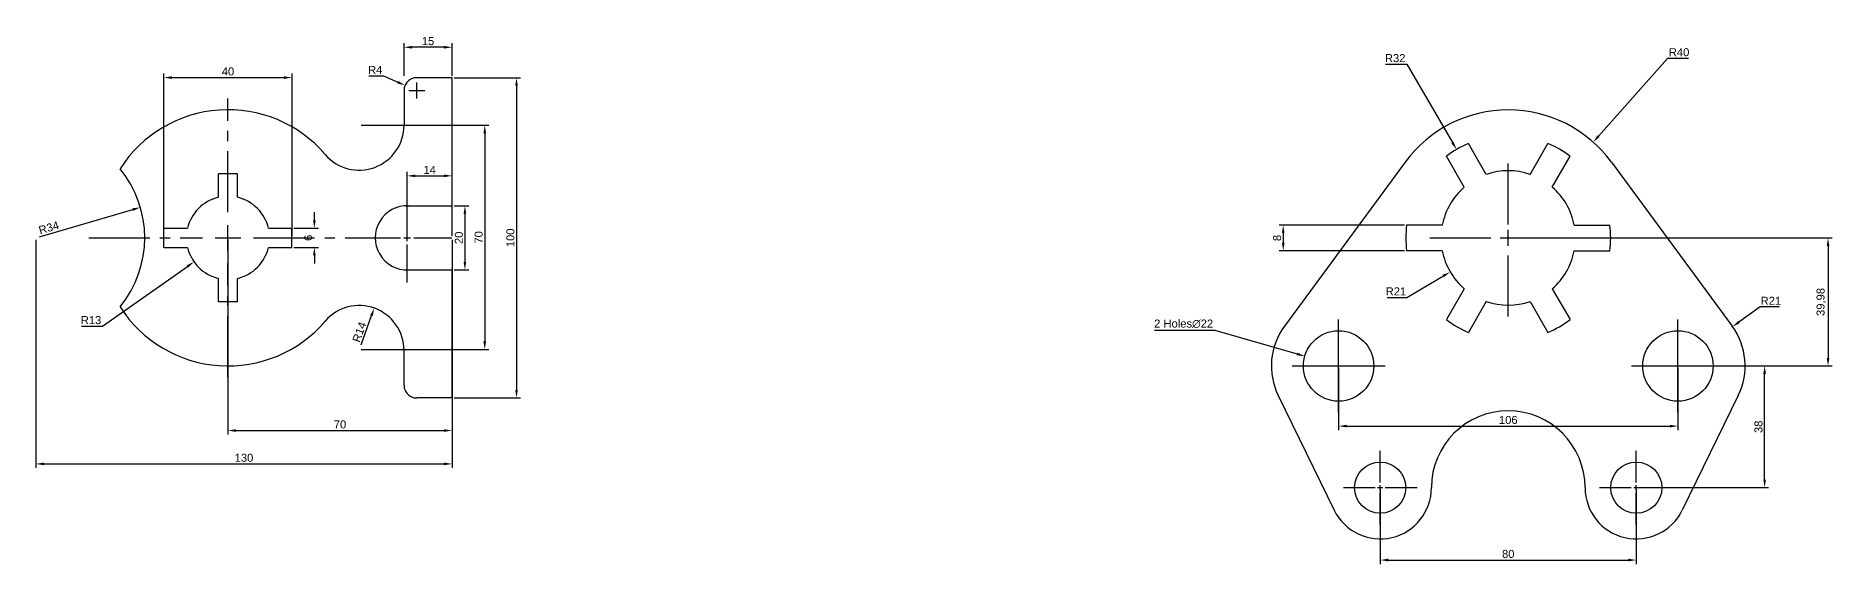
# Model space of a CAD drawing. Header units: inches. Extents: x 3868 to 10301, y 1982 to 2304.
# Drawn here: x 9740 to 10301, y 2098 to 2263 of the extents above; entities that cross this region are included whole.
import ezdxf

# ---------------------------------------------------------------- set-up
doc = ezdxf.new("R2010")
doc.units = ezdxf.units.IN
doc.linetypes.add('CENTER2', pattern=[28.575, 19.05, -3.175, 3.175, -3.175])
doc.styles.get("Standard").update_dxf_attribs({"font": 'arial.ttf'})
doc.dimstyles.new('ISO-25', dxfattribs={"dimtxt": 2.5, "dimasz": 2.5, "dimexe": 1.25, "dimexo": 0.625, "dimtad": 1, "dimtoh": 1, "dimtxsty": 'Standard', "dimcen": 2.5, "dimadec": 0, "dimazin": 0, "dimtfac": 1, "dimtofl": 0, "dimtmove": 0, "dimatfit": 3, "dimfxl": 1, "dimarcsym": 0})

# ---------------------------------------------------------------- blocks, each defined once
blk = doc.blocks.new('*U143')
at = {"color": 0, "linetype": 'CENTER2', "transparency": 16777216}
for p, q in [((0, 2.08), (0, 13.92)), ((-13.92, 0), (-2.08, 0)), ((2.08, 0), (13.92, 0)), ((0, -13.92), (0, -2.08))]:
    blk.add_line(p, q, dxfattribs=at)
at = {"color": 0, "linetype": 'Continuous', "transparency": 16777216}
for p, q in [((-1.04, 0), (1.04, 0)), ((0, -1.04), (0, 1.04))]:
    blk.add_line(p, q, dxfattribs=at)
blk = doc.blocks.new('*U145')
at = {"color": 0, "linetype": 'CENTER2', "transparency": 16777216}
for p, q in [((0, 8), (0, 43.5)), ((-43.5, 0), (-8, 0)), ((8, 0), (43.5, 0)), ((0, -43.5), (0, -8))]:
    blk.add_line(p, q, dxfattribs=at)
at = {"color": 0, "linetype": 'Continuous', "transparency": 16777216}
for p, q in [((-4, 0), (4, 0)), ((0, -4), (0, 4))]:
    blk.add_line(p, q, dxfattribs=at)
blk = doc.blocks.new('*D146')
at = {"color": 0, "lineweight": -2, "transparency": 16777216}
for p, q in [((9841.64, 2235.13), (9881.49, 2235.13)), ((9880.24, 2232.63), (9880.24, 2167.63)), ((9841.64, 2165.13), (9881.49, 2165.13))]:
    blk.add_line(p, q, dxfattribs=at)
at = {"color": 0, "transparency": 16777216}
for points in [[(9879.82, 2232.63), (9880.66, 2232.63), (9880.24, 2235.13)], [(9879.82, 2167.63), (9880.66, 2167.63), (9880.24, 2165.13)]]:
    blk.add_solid(points, dxfattribs=at)
at = {"layer": 'Defpoints', "color": 0, "transparency": 16777216}
for p in [(9841.02, 2235.13), (9841.02, 2165.13), (9880.24, 2165.13)]:
    blk.add_point(p, dxfattribs=at)
at = {"color": 0, "transparency": 16777216, "insert": (9878.34, 2200.13), "char_height": 2.5, "attachment_point": 5, "rotation": 90}
blk.add_mtext('70', dxfattribs=at)
blk = doc.blocks.new('*D147')
at = {"color": 0, "lineweight": -2, "transparency": 16777216}
for p, q in [((9780.02, 2200.61), (9780.02, 2251.28)), ((9820.02, 2200.61), (9820.02, 2251.28)), ((9782.52, 2250.03), (9817.52, 2250.03))]:
    blk.add_line(p, q, dxfattribs=at)
at = {"color": 0, "transparency": 16777216}
for points in [[(9782.52, 2250.44), (9782.52, 2249.61), (9780.02, 2250.03)], [(9817.52, 2250.44), (9817.52, 2249.61), (9820.02, 2250.03)]]:
    blk.add_solid(points, dxfattribs=at)
at = {"layer": 'Defpoints', "color": 0, "transparency": 16777216}
for p in [(9820.02, 2250.03), (9780.02, 2199.99), (9820.02, 2199.99)]:
    blk.add_point(p, dxfattribs=at)
at = {"color": 0, "transparency": 16777216, "insert": (9800.02, 2251.93), "char_height": 2.5, "attachment_point": 5}
blk.add_mtext('40', dxfattribs=at)
blk = doc.blocks.new('*D148')
at = {"color": 0, "lineweight": -2, "transparency": 16777216}
blk.add_line((9741.12, 2200.31), (9770.25, 2208.81), dxfattribs=at)
at = {"color": 0, "transparency": 16777216}
blk.add_solid([(9770.14, 2209.21), (9770.37, 2208.41), (9772.65, 2209.51)], dxfattribs=at)
at = {"layer": 'Defpoints', "color": 0, "transparency": 16777216}
for p in [(9772.65, 2209.51), (9740.02, 2199.99)]:
    blk.add_point(p, dxfattribs=at)
at = {"color": 0, "transparency": 16777216, "insert": (9744.05, 2203.15), "char_height": 2.5, "attachment_point": 5, "rotation": 16.2719}
blk.add_mtext('R34', dxfattribs=at)
blk = doc.blocks.new('*D149')
at = {"color": 0, "lineweight": -2, "transparency": 16777216}
for p, q in [((9797.52, 2199.99), (9802.52, 2199.99)), ((9800.02, 2197.49), (9800.02, 2202.49)), ((9760.86, 2172.38), (9787.35, 2191.06)), ((9754.26, 2172.38), (9760.86, 2172.38))]:
    blk.add_line(p, q, dxfattribs=at)
at = {"color": 0, "transparency": 16777216}
blk.add_solid([(9787.11, 2191.4), (9787.59, 2190.72), (9789.39, 2192.5)], dxfattribs=at)
at = {"layer": 'Defpoints', "color": 0, "transparency": 16777216}
for p in [(9800.02, 2199.99), (9789.39, 2192.5)]:
    blk.add_point(p, dxfattribs=at)
at = {"color": 0, "transparency": 16777216, "insert": (9757.24, 2174.28), "char_height": 2.5, "attachment_point": 5}
blk.add_mtext('R13', dxfattribs=at)
blk = doc.blocks.new('*D150')
at = {"color": 0, "lineweight": -2, "transparency": 16777216}
blk.add_line((9841.61, 2166.53), (9844.85, 2175.69), dxfattribs=at)
at = {"color": 0, "transparency": 16777216}
blk.add_solid([(9844.46, 2175.83), (9845.25, 2175.55), (9845.69, 2178.04)], dxfattribs=at)
at = {"layer": 'Defpoints', "color": 0, "transparency": 16777216}
for p in [(9845.69, 2178.04), (9841.02, 2164.85)]:
    blk.add_point(p, dxfattribs=at)
at = {"color": 0, "transparency": 16777216, "insert": (9841.04, 2170.56), "char_height": 2.5, "attachment_point": 5, "rotation": 70.5071}
blk.add_mtext('R14', dxfattribs=at)
blk = doc.blocks.new('*D151')
at = {"color": 0, "lineweight": -2, "transparency": 16777216}
for p, q in [((9827, 2205.49), (9827, 2207.99)), ((9820.64, 2202.99), (9828.25, 2202.99)), ((9820.64, 2196.99), (9828.25, 2196.99)), ((9827, 2194.49), (9827, 2191.99))]:
    blk.add_line(p, q, dxfattribs=at)
at = {"color": 0, "transparency": 16777216}
for points in [[(9826.58, 2205.49), (9827.42, 2205.49), (9827, 2202.99)], [(9826.58, 2194.49), (9827.42, 2194.49), (9827, 2196.99)]]:
    blk.add_solid(points, dxfattribs=at)
at = {"layer": 'Defpoints', "color": 0, "transparency": 16777216}
for p in [(9820.02, 2202.99), (9820.02, 2196.99), (9827, 2196.99)]:
    blk.add_point(p, dxfattribs=at)
at = {"color": 0, "transparency": 16777216, "insert": (9825.1, 2199.99), "char_height": 2.5, "attachment_point": 5, "rotation": 90}
blk.add_mtext('6', dxfattribs=at)
blk = doc.blocks.new('*D152')
at = {"color": 0, "lineweight": -2, "transparency": 16777216}
for p, q in [((9844.01, 2250.53), (9848.65, 2250.53)), ((9848.65, 2250.53), (9853.06, 2248.6)), ((9856.52, 2245.99), (9861.52, 2245.99)), ((9859.02, 2243.49), (9859.02, 2248.49))]:
    blk.add_line(p, q, dxfattribs=at)
at = {"color": 0, "transparency": 16777216}
blk.add_solid([(9853.23, 2248.98), (9852.9, 2248.22), (9855.35, 2247.59)], dxfattribs=at)
at = {"layer": 'Defpoints', "color": 0, "transparency": 16777216}
for p in [(9855.35, 2247.59), (9859.02, 2245.99)]:
    blk.add_point(p, dxfattribs=at)
at = {"color": 0, "transparency": 16777216, "insert": (9846.02, 2252.41), "char_height": 2.5, "attachment_point": 5}
blk.add_mtext('R4', dxfattribs=at)
blk = doc.blocks.new('*D153')
at = {"color": 0, "lineweight": -2, "transparency": 16777216}
for p, q in [((9870.64, 2249.99), (9891.41, 2249.99)), ((9890.16, 2247.49), (9890.16, 2152.49)), ((9870.64, 2149.99), (9891.41, 2149.99))]:
    blk.add_line(p, q, dxfattribs=at)
at = {"color": 0, "transparency": 16777216}
for points in [[(9889.75, 2247.49), (9890.58, 2247.49), (9890.16, 2249.99)], [(9889.75, 2152.49), (9890.58, 2152.49), (9890.16, 2149.99)]]:
    blk.add_solid(points, dxfattribs=at)
at = {"layer": 'Defpoints', "color": 0, "transparency": 16777216}
for p in [(9870.02, 2249.99), (9870.02, 2149.99), (9890.16, 2149.99)]:
    blk.add_point(p, dxfattribs=at)
at = {"color": 0, "transparency": 16777216, "insert": (9888.26, 2199.99), "char_height": 2.5, "attachment_point": 5, "rotation": 90}
blk.add_mtext('100', dxfattribs=at)
blk = doc.blocks.new('*D154')
at = {"color": 0, "lineweight": -2, "transparency": 16777216}
for p, q in [((9800.02, 2199.36), (9800.02, 2138.56)), ((9870.02, 2199.36), (9870.02, 2138.56)), ((9802.52, 2139.81), (9867.52, 2139.81))]:
    blk.add_line(p, q, dxfattribs=at)
at = {"color": 0, "transparency": 16777216}
for points in [[(9802.52, 2140.23), (9802.52, 2139.39), (9800.02, 2139.81)], [(9867.52, 2140.23), (9867.52, 2139.39), (9870.02, 2139.81)]]:
    blk.add_solid(points, dxfattribs=at)
at = {"layer": 'Defpoints', "color": 0, "transparency": 16777216}
for p in [(9800.02, 2199.99), (9870.02, 2199.99), (9870.02, 2139.81)]:
    blk.add_point(p, dxfattribs=at)
at = {"color": 0, "transparency": 16777216, "insert": (9835.02, 2141.71), "char_height": 2.5, "attachment_point": 5}
blk.add_mtext('70', dxfattribs=at)
blk = doc.blocks.new('*D155')
at = {"color": 0, "lineweight": -2, "transparency": 16777216}
for p, q in [((9740.02, 2199.36), (9740.02, 2128.14)), ((9870.02, 2199.36), (9870.02, 2128.14)), ((9742.52, 2129.39), (9867.52, 2129.39))]:
    blk.add_line(p, q, dxfattribs=at)
at = {"color": 0, "transparency": 16777216}
for points in [[(9742.52, 2129.81), (9742.52, 2128.98), (9740.02, 2129.39)], [(9867.52, 2129.81), (9867.52, 2128.98), (9870.02, 2129.39)]]:
    blk.add_solid(points, dxfattribs=at)
at = {"layer": 'Defpoints', "color": 0, "transparency": 16777216}
for p in [(9740.02, 2199.99), (9870.02, 2199.99), (9870.02, 2129.39)]:
    blk.add_point(p, dxfattribs=at)
at = {"color": 0, "transparency": 16777216, "insert": (9805.02, 2131.3), "char_height": 2.5, "attachment_point": 5}
blk.add_mtext('130', dxfattribs=at)
blk = doc.blocks.new('*D156')
at = {"color": 0, "lineweight": -2, "transparency": 16777216}
for p, q in [((9855.02, 2250.61), (9855.02, 2260.74)), ((9867.52, 2259.49), (9857.52, 2259.49)), ((9870.02, 2250.61), (9870.02, 2260.74))]:
    blk.add_line(p, q, dxfattribs=at)
at = {"color": 0, "transparency": 16777216}
for points in [[(9857.52, 2259.91), (9857.52, 2259.07), (9855.02, 2259.49)], [(9867.52, 2259.91), (9867.52, 2259.07), (9870.02, 2259.49)]]:
    blk.add_solid(points, dxfattribs=at)
at = {"layer": 'Defpoints', "color": 0, "transparency": 16777216}
for p in [(9855.02, 2259.49), (9855.02, 2249.99), (9870.02, 2249.99)]:
    blk.add_point(p, dxfattribs=at)
at = {"color": 0, "transparency": 16777216, "insert": (9862.52, 2261.39), "char_height": 2.5, "attachment_point": 5}
blk.add_mtext('15', dxfattribs=at)
blk = doc.blocks.new('*D157')
at = {"color": 0, "lineweight": -2, "transparency": 16777216}
for p, q in [((9870.64, 2209.99), (9875.29, 2209.99)), ((9874.04, 2207.49), (9874.04, 2192.49)), ((9870.64, 2189.99), (9875.29, 2189.99))]:
    blk.add_line(p, q, dxfattribs=at)
at = {"color": 0, "transparency": 16777216}
for points in [[(9873.62, 2207.49), (9874.46, 2207.49), (9874.04, 2209.99)], [(9873.62, 2192.49), (9874.46, 2192.49), (9874.04, 2189.99)]]:
    blk.add_solid(points, dxfattribs=at)
at = {"layer": 'Defpoints', "color": 0, "transparency": 16777216}
for p in [(9870.02, 2209.99), (9870.02, 2189.99), (9874.04, 2189.99)]:
    blk.add_point(p, dxfattribs=at)
at = {"color": 0, "transparency": 16777216, "insert": (9872.14, 2199.99), "char_height": 2.5, "attachment_point": 5, "rotation": 90}
blk.add_mtext('20', dxfattribs=at)
blk = doc.blocks.new('*D158')
at = {"color": 0, "lineweight": -2, "transparency": 16777216}
for p, q in [((9856.02, 2200.61), (9856.02, 2220.59)), ((9858.52, 2219.34), (9867.52, 2219.34)), ((9870.02, 2200.61), (9870.02, 2220.59))]:
    blk.add_line(p, q, dxfattribs=at)
at = {"color": 0, "transparency": 16777216}
for points in [[(9858.52, 2219.76), (9858.52, 2218.93), (9856.02, 2219.34)], [(9867.52, 2219.76), (9867.52, 2218.93), (9870.02, 2219.34)]]:
    blk.add_solid(points, dxfattribs=at)
at = {"layer": 'Defpoints', "color": 0, "transparency": 16777216}
for p in [(9870.02, 2219.34), (9856.02, 2199.99), (9870.02, 2199.99)]:
    blk.add_point(p, dxfattribs=at)
at = {"color": 0, "transparency": 16777216, "insert": (9863.02, 2221.22), "char_height": 2.5, "attachment_point": 5}
blk.add_mtext('14', dxfattribs=at)
blk = doc.blocks.new('*U159')
at = {"color": 7}
for p, q in [((-5.69, 4), (5.44, 4)), ((-5.69, -4), (5.44, -4))]:
    blk.add_line(p, q, dxfattribs=at)
blk.add_arc((-26.31, 0), 32, 352.8192, 7.1808, dxfattribs=at)
blk = doc.blocks.new('*U160')
at = {"color": 0, "linetype": 'ByBlock', "lineweight": -2, "transparency": 16777216}
for p, rotation in [((10186.83, 2222.74), 120), ((10213.14, 2222.74), 59.99999999999999), ((10173.68, 2199.95), 180), ((10186.83, 2177.17), 239.9999999999999), ((10213.14, 2177.17), 299.9999999999999)]:
    blk.add_blockref('*U159', p, dxfattribs=dict(at, rotation=rotation))
blk.add_blockref('*U159', (10226.3, 2199.95), dxfattribs=at)
blk = doc.blocks.new('*D161')
at = {"color": 0, "lineweight": -2, "transparency": 16777216}
for p, q in [((10167.61, 2203.95), (10128.43, 2203.95)), ((10129.68, 2201.45), (10129.68, 2198.45)), ((10167.61, 2195.95), (10128.43, 2195.95))]:
    blk.add_line(p, q, dxfattribs=at)
at = {"color": 0, "transparency": 16777216}
for points in [[(10129.27, 2201.45), (10130.1, 2201.45), (10129.68, 2203.95)], [(10129.27, 2198.45), (10130.1, 2198.45), (10129.68, 2195.95)]]:
    blk.add_solid(points, dxfattribs=at)
at = {"layer": 'Defpoints', "color": 0, "transparency": 16777216}
for p in [(10168.24, 2203.95), (10129.68, 2195.95), (10168.24, 2195.95)]:
    blk.add_point(p, dxfattribs=at)
at = {"color": 0, "transparency": 16777216, "insert": (10127.78, 2199.95), "char_height": 2.5, "attachment_point": 5, "rotation": 90}
blk.add_mtext('8', dxfattribs=at)
blk = doc.blocks.new('*D162')
at = {"color": 0, "lineweight": -2, "transparency": 16777216}
for p, q in [((10249.75, 2256.03), (10228.2, 2231.74)), ((10256.34, 2256.03), (10249.75, 2256.03)), ((10197.49, 2199.95), (10202.49, 2199.95)), ((10199.99, 2197.45), (10199.99, 2202.45))]:
    blk.add_line(p, q, dxfattribs=at)
at = {"color": 0, "transparency": 16777216}
blk.add_solid([(10227.88, 2232.02), (10228.51, 2231.46), (10226.54, 2229.87)], dxfattribs=at)
at = {"layer": 'Defpoints', "color": 0, "transparency": 16777216}
for p in [(10226.54, 2229.87), (10199.99, 2199.95)]:
    blk.add_point(p, dxfattribs=at)
at = {"color": 0, "transparency": 16777216, "insert": (10253.36, 2257.93), "char_height": 2.5, "attachment_point": 5}
blk.add_mtext('R40', dxfattribs=at)
blk = doc.blocks.new('*D163')
at = {"color": 0, "lineweight": -2, "transparency": 16777216}
for p, q in [((10197.49, 2199.95), (10202.49, 2199.95)), ((10199.99, 2197.45), (10199.99, 2202.45)), ((10168.27, 2181.39), (10179.71, 2188.08)), ((10162.15, 2181.39), (10168.27, 2181.39))]:
    blk.add_line(p, q, dxfattribs=at)
at = {"color": 0, "transparency": 16777216}
blk.add_solid([(10179.5, 2188.44), (10179.92, 2187.72), (10181.86, 2189.34)], dxfattribs=at)
at = {"layer": 'Defpoints', "color": 0, "transparency": 16777216}
for p in [(10199.99, 2199.95), (10181.86, 2189.34)]:
    blk.add_point(p, dxfattribs=at)
at = {"color": 0, "transparency": 16777216, "insert": (10164.9, 2183.27), "char_height": 2.5, "attachment_point": 5}
blk.add_mtext('R21', dxfattribs=at)
blk = doc.blocks.new('*D164')
at = {"color": 0, "lineweight": -2, "transparency": 16777216}
for p, q in [((10161.69, 2254.19), (10168.27, 2254.19)), ((10168.27, 2254.19), (10182.57, 2229.73)), ((10197.49, 2199.95), (10202.49, 2199.95)), ((10199.99, 2197.45), (10199.99, 2202.45))]:
    blk.add_line(p, q, dxfattribs=at)
at = {"color": 0, "transparency": 16777216}
blk.add_solid([(10182.93, 2229.94), (10182.21, 2229.52), (10183.83, 2227.57)], dxfattribs=at)
at = {"layer": 'Defpoints', "color": 0, "transparency": 16777216}
for p in [(10183.83, 2227.57), (10199.99, 2199.95)]:
    blk.add_point(p, dxfattribs=at)
at = {"color": 0, "transparency": 16777216, "insert": (10164.67, 2256.09), "char_height": 2.5, "attachment_point": 5}
blk.add_mtext('R32', dxfattribs=at)
blk = doc.blocks.new('*U165')
at = {"color": 0, "linetype": 'CENTER2', "transparency": 16777216}
for p, q in [((0, 4.2), (0, 24.5)), ((-24.5, 0), (-4.2, 0)), ((4.2, 0), (24.5, 0)), ((0, -24.5), (0, -4.2))]:
    blk.add_line(p, q, dxfattribs=at)
at = {"color": 0, "linetype": 'Continuous', "transparency": 16777216}
for p, q in [((-2.1, 0), (2.1, 0)), ((0, -2.1), (0, 2.1))]:
    blk.add_line(p, q, dxfattribs=at)
blk = doc.blocks.new('*U166')
at = {"color": 0, "linetype": 'CENTER2', "transparency": 16777216}
for p, q in [((0, 2.2), (0, 14.5)), ((-14.5, 0), (-2.2, 0)), ((2.2, 0), (14.5, 0)), ((0, -14.5), (0, -2.2))]:
    blk.add_line(p, q, dxfattribs=at)
at = {"color": 0, "linetype": 'Continuous', "transparency": 16777216}
for p, q in [((-1.1, 0), (1.1, 0)), ((0, -1.1), (0, 1.1))]:
    blk.add_line(p, q, dxfattribs=at)
blk = doc.blocks.new('*U167')
at = {"color": 0, "linetype": 'CENTER2', "transparency": 16777216}
for p, q in [((0, 2.2), (0, 14.5)), ((-14.5, 0), (-2.2, 0)), ((2.2, 0), (14.5, 0)), ((0, -14.5), (0, -2.2))]:
    blk.add_line(p, q, dxfattribs=at)
at = {"color": 0, "linetype": 'Continuous', "transparency": 16777216}
for p, q in [((-1.1, 0), (1.1, 0)), ((0, -1.1), (0, 1.1))]:
    blk.add_line(p, q, dxfattribs=at)
blk = doc.blocks.new('*U168')
at = {"color": 0, "linetype": 'CENTER2', "transparency": 16777216}
for p, q in [((0, 1.6), (0, 11.5)), ((-11.5, 0), (-1.6, 0)), ((1.6, 0), (11.5, 0)), ((0, -11.5), (0, -1.6))]:
    blk.add_line(p, q, dxfattribs=at)
at = {"color": 0, "linetype": 'Continuous', "transparency": 16777216}
for p, q in [((-0.8, 0), (0.8, 0)), ((0, -0.8), (0, 0.8))]:
    blk.add_line(p, q, dxfattribs=at)
blk = doc.blocks.new('*U169')
at = {"color": 0, "linetype": 'CENTER2', "transparency": 16777216}
for p, q in [((0, 1.6), (0, 11.5)), ((-11.5, 0), (-1.6, 0)), ((1.6, 0), (11.5, 0)), ((0, -11.5), (0, -1.6))]:
    blk.add_line(p, q, dxfattribs=at)
at = {"color": 0, "linetype": 'Continuous', "transparency": 16777216}
for p, q in [((-0.8, 0), (0.8, 0)), ((0, -0.8), (0, 0.8))]:
    blk.add_line(p, q, dxfattribs=at)
blk = doc.blocks.new('*D170')
at = {"color": 0, "lineweight": -2, "transparency": 16777216}
for p, q in [((10253.61, 2159.98), (10281.34, 2159.98)), ((10280.09, 2124.48), (10280.09, 2157.48)), ((10240.61, 2121.98), (10281.34, 2121.98))]:
    blk.add_line(p, q, dxfattribs=at)
at = {"color": 0, "transparency": 16777216}
for points in [[(10279.67, 2157.48), (10280.5, 2157.48), (10280.09, 2159.98)], [(10279.67, 2124.48), (10280.5, 2124.48), (10280.09, 2121.98)]]:
    blk.add_solid(points, dxfattribs=at)
at = {"layer": 'Defpoints', "color": 0, "transparency": 16777216}
for p in [(10252.99, 2159.98), (10280.09, 2159.98), (10239.99, 2121.98)]:
    blk.add_point(p, dxfattribs=at)
at = {"color": 0, "transparency": 16777216, "insert": (10278.18, 2140.98), "char_height": 2.5, "attachment_point": 5, "rotation": 90}
blk.add_mtext('38', dxfattribs=at)
blk = doc.blocks.new('*D171')
at = {"color": 0, "lineweight": -2, "transparency": 16777216}
for p, q in [((10200.61, 2199.95), (10301.15, 2199.95)), ((10299.9, 2197.45), (10299.9, 2162.48)), ((10253.61, 2159.98), (10301.15, 2159.98))]:
    blk.add_line(p, q, dxfattribs=at)
at = {"color": 0, "transparency": 16777216}
for points in [[(10299.49, 2197.45), (10300.32, 2197.45), (10299.9, 2199.95)], [(10299.49, 2162.48), (10300.32, 2162.48), (10299.9, 2159.98)]]:
    blk.add_solid(points, dxfattribs=at)
at = {"layer": 'Defpoints', "color": 0, "transparency": 16777216}
for p in [(10199.99, 2199.95), (10252.99, 2159.98), (10299.9, 2159.98)]:
    blk.add_point(p, dxfattribs=at)
at = {"color": 0, "transparency": 16777216, "insert": (10297.78, 2179.96), "char_height": 2.5, "attachment_point": 5, "rotation": 90}
blk.add_mtext('39,98', dxfattribs=at)
blk = doc.blocks.new('*D172')
at = {"color": 0, "lineweight": -2, "transparency": 16777216}
for p, q in [((10146.99, 2159.35), (10146.99, 2139.95)), ((10252.99, 2159.35), (10252.99, 2139.95)), ((10149.49, 2141.2), (10250.49, 2141.2))]:
    blk.add_line(p, q, dxfattribs=at)
at = {"color": 0, "transparency": 16777216}
for points in [[(10149.49, 2141.62), (10149.49, 2140.78), (10146.99, 2141.2)], [(10250.49, 2141.62), (10250.49, 2140.78), (10252.99, 2141.2)]]:
    blk.add_solid(points, dxfattribs=at)
at = {"layer": 'Defpoints', "color": 0, "transparency": 16777216}
for p in [(10146.99, 2159.98), (10252.99, 2159.98), (10252.99, 2141.2)]:
    blk.add_point(p, dxfattribs=at)
at = {"color": 0, "transparency": 16777216, "insert": (10199.99, 2143.1), "char_height": 2.5, "attachment_point": 5}
blk.add_mtext('106', dxfattribs=at)
blk = doc.blocks.new('*D173')
at = {"color": 0, "lineweight": -2, "transparency": 16777216}
for p, q in [((10159.99, 2121.35), (10159.99, 2098.12)), ((10239.99, 2121.35), (10239.99, 2098.12)), ((10162.49, 2099.37), (10237.49, 2099.37))]:
    blk.add_line(p, q, dxfattribs=at)
at = {"color": 0, "transparency": 16777216}
for points in [[(10162.49, 2099.79), (10162.49, 2098.95), (10159.99, 2099.37)], [(10237.49, 2099.79), (10237.49, 2098.95), (10239.99, 2099.37)]]:
    blk.add_solid(points, dxfattribs=at)
at = {"layer": 'Defpoints', "color": 0, "transparency": 16777216}
for p in [(10159.99, 2121.98), (10239.99, 2121.98), (10239.99, 2099.37)]:
    blk.add_point(p, dxfattribs=at)
at = {"color": 0, "transparency": 16777216, "insert": (10199.99, 2101.27), "char_height": 2.5, "attachment_point": 5}
blk.add_mtext('80', dxfattribs=at)
blk = doc.blocks.new('*D174')
at = {"color": 0, "lineweight": -2, "transparency": 16777216}
for p, q in [((10089.5, 2171.17), (10108.28, 2171.17)), ((10108.28, 2171.17), (10134.02, 2163.73)), ((10146.99, 2157.48), (10146.99, 2162.48)), ((10144.49, 2159.98), (10149.49, 2159.98))]:
    blk.add_line(p, q, dxfattribs=at)
at = {"color": 0, "transparency": 16777216}
blk.add_solid([(10134.13, 2164.13), (10133.9, 2163.33), (10136.42, 2163.03)], dxfattribs=at)
at = {"layer": 'Defpoints', "color": 0, "transparency": 16777216}
for p in [(10136.42, 2163.03), (10157.55, 2156.92)]:
    blk.add_point(p, dxfattribs=at)
at = {"color": 0, "transparency": 16777216, "insert": (10098.58, 2173.14), "char_height": 2.5, "attachment_point": 5}
blk.add_mtext('2 Holes∅22', dxfattribs=at)
blk = doc.blocks.new('*D175')
at = {"color": 0, "lineweight": -2, "transparency": 16777216}
for p, q in [((10278.66, 2178.45), (10272.06, 2173.7)), ((10284.78, 2178.45), (10278.66, 2178.45)), ((10252.99, 2157.48), (10252.99, 2162.48)), ((10250.49, 2159.98), (10255.49, 2159.98))]:
    blk.add_line(p, q, dxfattribs=at)
at = {"color": 0, "transparency": 16777216}
blk.add_solid([(10271.82, 2174.04), (10272.31, 2173.36), (10270.03, 2172.24)], dxfattribs=at)
at = {"layer": 'Defpoints', "color": 0, "transparency": 16777216}
for p in [(10270.03, 2172.24), (10252.99, 2159.98)]:
    blk.add_point(p, dxfattribs=at)
at = {"color": 0, "transparency": 16777216, "insert": (10282.03, 2180.33), "char_height": 2.5, "attachment_point": 5}
blk.add_mtext('R21', dxfattribs=at)

msp = doc.modelspace()

# ---------------------------------------------------------------- linework, layer by layer
at = {"color": 7}
for p, q in [((9855.016, 2245.988), (9855.016, 2235.131)), ((9870.016, 2249.988), (9859.016, 2249.988)), ((9870.016, 2209.988), (9870.016, 2249.988)), ((10167.768, 2223.657), (10130.072, 2172.421)), ((10232.207, 2223.657), (10269.902, 2172.421)), ((9803.016, 2219.988), (9797.016, 2219.988)), ((9797.016, 2212.637), (9797.016, 2219.988)), ((9797.016, 2212.637), (9797.016, 2219.988)), ((9803.016, 2219.988), (9797.016, 2219.988)), ((9797.016, 2212.637), (9797.016, 2219.988)), ((9797.016, 2212.637), (9797.016, 2219.988)), ((9803.016, 2212.637), (9803.016, 2219.988)), ((9803.016, 2212.637), (9803.016, 2219.988)), ((9855.593, 2209.988), (9870.016, 2209.988)), ((9780.016, 2202.988), (9787.367, 2202.988)), ((9780.016, 2202.988), (9787.367, 2202.988)), ((9780.016, 2196.988), (9780.016, 2202.988)), ((9780.016, 2196.988), (9780.016, 2202.988)), ((9780.016, 2202.988), (9787.367, 2202.988)), ((9780.016, 2202.988), (9787.367, 2202.988)), ((9812.665, 2202.988), (9820.016, 2202.988)), ((9812.665, 2202.988), (9820.016, 2202.988)), ((9812.665, 2202.988), (9820.016, 2202.988)), ((9812.665, 2202.988), (9820.016, 2202.988)), ((9820.016, 2196.988), (9820.016, 2202.988)), ((9820.016, 2196.988), (9820.016, 2202.988)), ((9780.016, 2196.988), (9787.367, 2196.988)), ((9780.016, 2196.988), (9787.367, 2196.988)), ((9812.665, 2196.988), (9820.016, 2196.988)), ((9812.665, 2196.988), (9820.016, 2196.988)), ((9855.593, 2189.988), (9870.016, 2189.988)), ((9870.016, 2149.988), (9870.016, 2189.988)), ((9797.016, 2179.988), (9797.016, 2187.339)), ((9797.016, 2179.988), (9797.016, 2187.339)), ((9797.016, 2179.988), (9797.016, 2187.339)), ((9797.016, 2179.988), (9797.016, 2187.339)), ((9803.016, 2179.988), (9803.016, 2187.339)), ((9803.016, 2179.988), (9803.016, 2187.339)), ((9803.016, 2179.988), (9797.016, 2179.988)), ((9803.016, 2179.988), (9797.016, 2179.988)), ((9855.016, 2153.988), (9855.016, 2164.846)), ((9870.016, 2149.988), (9859.016, 2149.988)), ((10128.119, 2150.758), (10145.611, 2114.953)), ((10271.856, 2150.758), (10254.363, 2114.953))]:
    msp.add_line(p, q, dxfattribs=at)
for centre, radius in [((10146.987, 2159.976), 11), ((10252.987, 2159.976), 11), ((10159.987, 2121.976), 8), ((10239.987, 2121.976), 8)]:
    msp.add_circle(centre, radius, dxfattribs=at)
at = {"color": 7, "linetype": 'CENTER2'}
for centre, start, end in [((9859.016, 2245.988), 90, 180), ((9859.016, 2153.988), 180, 270)]:
    msp.add_arc(centre, 4, start, end, dxfattribs=at)
at = {"color": 7}
for centre, radius, start, end in [((9800.016, 2199.988), 40, 40.60106, 147.40506), ((10199.987, 2199.952), 40, 36.34332, 143.65668), ((9841.016, 2235.131), 14, 220.60106, 0), ((9740.016, 2199.988), 34, 320.67189, 39.32811), ((10199.987, 2199.952), 21, 70.98058, 109.01942), ((9800.016, 2199.988), 13, 103.34236, 166.65764), ((9800.016, 2199.988), 13, 13.34236, 76.65764), ((10199.987, 2199.952), 21, 130.98058, 169.01942), ((10199.987, 2199.952), 21, 10.98058, 49.01942), ((9856.016, 2199.988), 10.009, 87.58066, 272.41934), ((9800.016, 2199.988), 13, 193.34236, 256.65764), ((9800.016, 2199.988), 13, 283.34236, 346.65764), ((10199.987, 2199.952), 21, 190.98058, 229.01942), ((10199.987, 2199.952), 21, 310.98058, 349.01942), ((9800.016, 2199.988), 40, 212.59494, 319.39894), ((9841.016, 2164.846), 14, 0, 139.39894), ((10199.987, 2199.952), 21, 250.98058, 289.01942), ((10146.987, 2159.976), 21, 143.65668, 206.0377), ((10252.987, 2159.976), 21, 333.9623, 36.34332), ((10199.987, 2121.976), 24, 0, 180), ((10159.987, 2121.976), 16, 206.0377, 0), ((10239.987, 2121.976), 16, 180, 333.9623)]:
    msp.add_arc(centre, radius, start, end, dxfattribs=at)

# ---------------------------------------------------------------- block references
at = {"color": 7, "linetype": 'CENTER2'}
for name, p in [('*U145', (9800.016, 2199.988)), ('*U143', (9856.016, 2199.988))]:
    msp.add_blockref(name, p, dxfattribs=at)
at = {"color": 7}
msp.add_blockref('*U160', (0, 0), dxfattribs=at)
at = {"color": 85, "linetype": 'CENTER2', "true_color": 0x58ba48}
for name, p in [('*U165', (10199.987, 2199.952)), ('*U167', (10146.987, 2159.976)), ('*U166', (10252.987, 2159.976)), ('*U168', (10159.987, 2121.976)), ('*U169', (10239.987, 2121.976))]:
    msp.add_blockref(name, p, dxfattribs=at)

# ---------------------------------------------------------------- dimensions: what is measured, and where the dimension line sits
at = {"color": 240, "true_color": 0xed1f24}
for base, p1, p2, picture, middle in [((9855.016, 2259.489), (9870.016, 2249.988), (9855.016, 2249.988), '*D156', (9862.516, 2261.39)), ((9820.016, 2250.026), (9780.016, 2199.988), (9820.016, 2199.988), '*D147', (9800.016, 2251.927)), ((9870.016, 2219.345), (9856.016, 2199.988), (9870.016, 2199.988), '*D158', (9863.016, 2221.225)), ((9870.016, 2129.394), (9740.016, 2199.988), (9870.016, 2199.988), '*D155', (9805.016, 2131.296)), ((9870.016, 2139.811), (9800.016, 2199.988), (9870.016, 2199.988), '*D154', (9835.016, 2141.712)), ((10252.987, 2141.199), (10146.987, 2159.976), (10252.987, 2159.976), '*D172', (10199.987, 2143.1)), ((10239.987, 2099.37), (10159.987, 2121.976), (10239.987, 2121.976), '*D173', (10199.987, 2101.271))]:
    dim = msp.add_linear_dim(base=base, p1=p1, p2=p2, dimstyle='ISO-25', dxfattribs=at)
    dim.commit()
    dim.dimension.update_dxf_attribs({"geometry": picture, "text_midpoint": middle})
for center, mpoint, picture, middle in [((10199.987, 2199.952), (10183.832, 2227.575), '*D164', (10164.669, 2254.186)), ((10199.987, 2199.952), (10226.536, 2229.871), '*D162', (10253.358, 2256.032)), ((9859.016, 2245.988), (9855.352, 2247.594), '*D152', (9846.017, 2250.53)), ((9740.016, 2199.988), (9772.654, 2209.515), '*D148', (9744.58, 2201.32)), ((9800.016, 2199.988), (9789.391, 2192.497), '*D149', (9757.243, 2172.378)), ((10199.987, 2199.952), (10181.864, 2189.344), '*D163', (10164.897, 2181.386)), ((9841.016, 2164.846), (9845.687, 2178.043), '*D150', (9842.815, 2169.93)), ((10252.987, 2159.976), (10270.033, 2172.242), '*D175', (10282.031, 2178.45))]:
    dim = msp.add_radius_dim(center=center, mpoint=mpoint, dimstyle='ISO-25', dxfattribs=at)
    dim.commit()
    dim.dimension.update_dxf_attribs({"geometry": picture, "text_midpoint": middle, "dimtype": 164})
for base, p1, p2, picture, middle in [((9890.162, 2149.988), (9870.016, 2249.988), (9870.016, 2149.988), '*D153', (9888.261, 2199.988)), ((9880.241, 2165.131), (9841.016, 2235.131), (9841.016, 2165.131), '*D146', (9878.34, 2200.131)), ((9827.001, 2196.988), (9820.016, 2202.988), (9820.016, 2196.988), '*D151', (9825.1, 2199.988)), ((9874.04, 2189.988), (9870.016, 2209.988), (9870.016, 2189.988), '*D157', (9872.139, 2199.988)), ((10129.682, 2195.952), (10168.238, 2203.952), (10168.238, 2195.952), '*D161', (10127.78, 2199.952)), ((10299.905, 2159.976), (10199.987, 2199.952), (10252.987, 2159.976), '*D171', (10297.778, 2179.964)), ((10280.086, 2159.976), (10239.987, 2121.976), (10252.987, 2159.976), '*D170', (10278.184, 2140.976))]:
    dim = msp.add_linear_dim(base=base, p1=p1, p2=p2, angle=90, dimstyle='ISO-25', dxfattribs=at)
    dim.commit()
    dim.dimension.update_dxf_attribs({"geometry": picture, "text_midpoint": middle})
dim = msp.add_diameter_dim_2p(p1=(10157.555, 2156.921), p2=(10136.42, 2163.032), text='2 Holes<>', dimstyle='ISO-25', dxfattribs=at)
dim.commit()
dim.dimension.update_dxf_attribs({"geometry": '*D174', "text_midpoint": (10098.581, 2171.166), "dimtype": 163})

doc.saveas('drawing.dxf')
